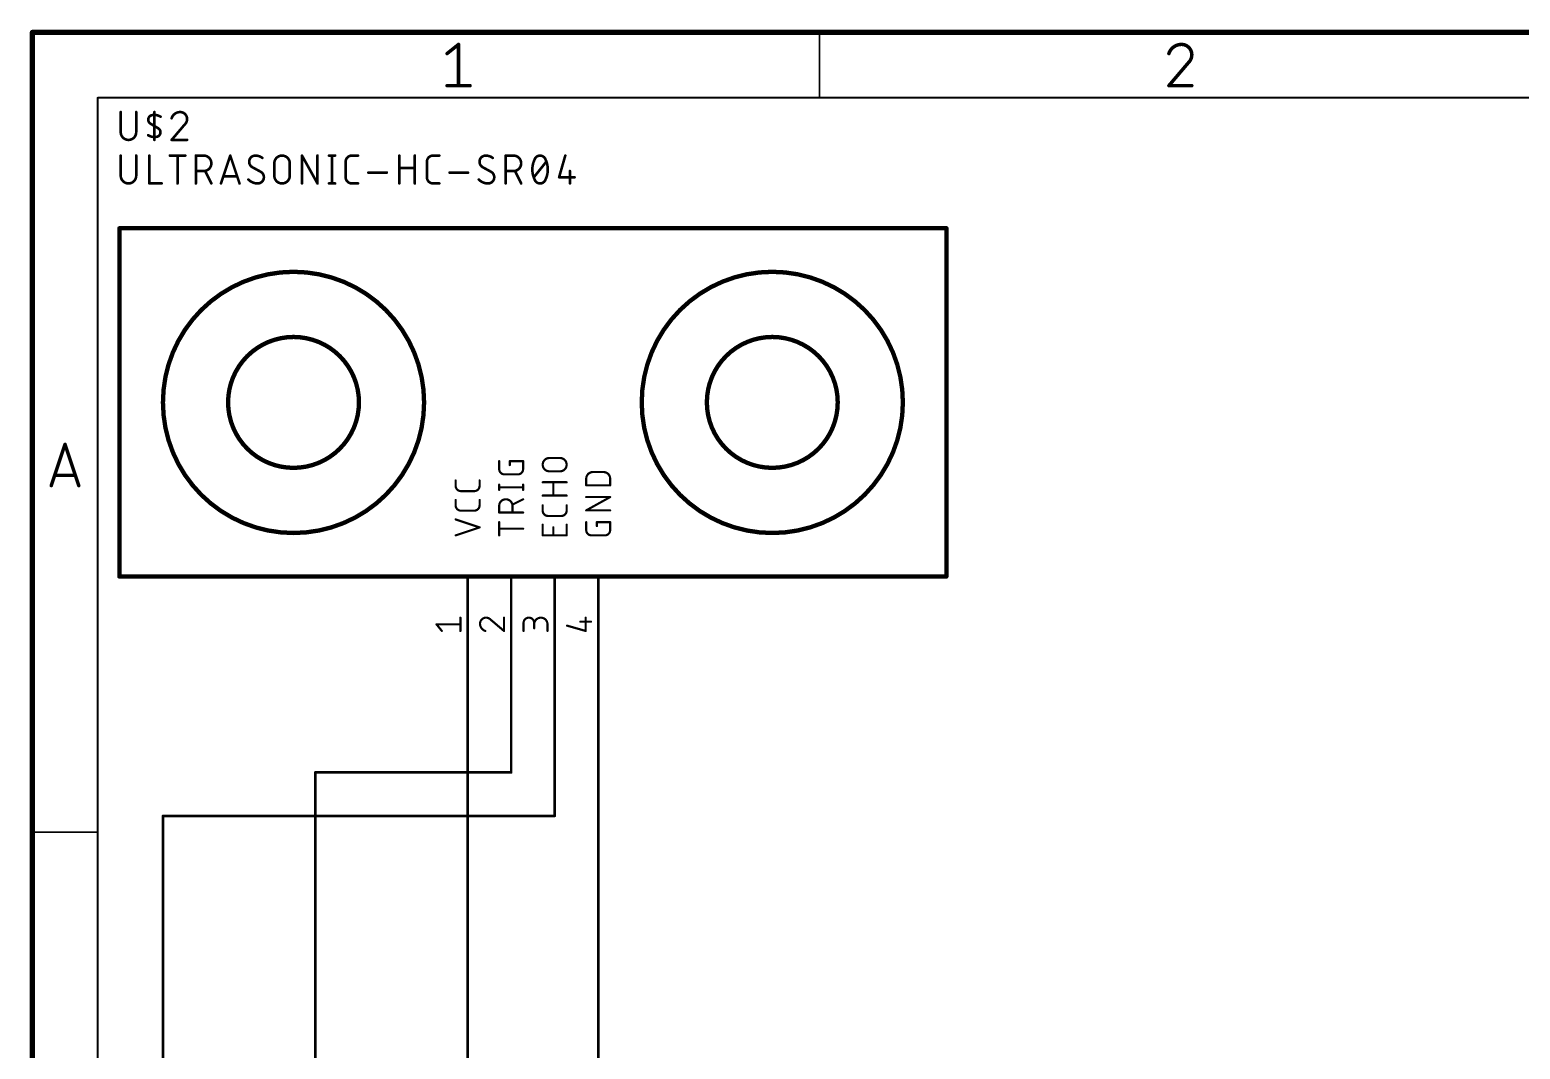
# Model space of a CAD drawing. Extents: x -165 to 95, y -26 to 154.
# Drawn here: x -165.2 to -78.3, y 94.3 to 153.8 of the extents above; entities that cross this region are included whole.
import ezdxf

# ---------------------------------------------------------------- set-up
doc = ezdxf.new("R2010")
doc.units = 0
for name, color, linetype in [('91', 94, 'CONTINUOUS'), ('94', 14, 'CONTINUOUS'), ('95', 250, 'CONTINUOUS')]:
    doc.layers.add(name, color=color, linetype=linetype)

msp = doc.modelspace()

# ---------------------------------------------------------------- linework, layer by layer
at = {"layer": '91', "const_width": 0.1524}
for points in [[(-139.7, 116.84), (-139.7, 92.71)], [(-137.16, 110.49), (-137.16, 116.84)], [(-134.62, 116.84), (-134.62, 107.95)], [(-132.08, 116.84), (-132.08, 81.28)], [(-148.59, 38.1), (-148.59, 110.49)], [(-148.59, 110.49), (-137.16, 110.49)], [(-134.62, 107.95), (-157.48, 107.95)], [(-157.48, 107.95), (-157.48, 35.56)]]:
    msp.add_lwpolyline(points, dxfattribs=at)
at = {"layer": '91', "const_width": 0.0762}
for points in [[(-139.6619, 116.84, 1), (-139.7381, 116.84)], [(-137.1219, 116.84, 1), (-137.1981, 116.84)], [(-134.5819, 116.84, 1), (-134.6581, 116.84)], [(-132.0419, 116.84, 1), (-132.1181, 116.84)], [(-148.5519, 110.49, 1), (-148.6281, 110.49)], [(-148.59, 110.5281, 1), (-148.59, 110.4519)], [(-137.1981, 110.49, 1), (-137.1219, 110.49)], [(-137.16, 110.4519, 1), (-137.16, 110.5281)], [(-157.48, 107.9881, 1), (-157.48, 107.9119)], [(-157.4419, 107.95, 1), (-157.5181, 107.95)], [(-134.6581, 107.95, 1), (-134.5819, 107.95)], [(-134.62, 107.9119, 1), (-134.62, 107.9881)]]:
    msp.add_lwpolyline(points, format="xyb", dxfattribs=at)
at = {"layer": '94'}
for points, const_width in [([(-165.1, 153.67), (-165.1, -25.4)], 0.3), ([(95.25, 153.67), (-165.1, 153.67)], 0.3), ([(-119.1683, 153.67), (-119.1683, 149.86)], 0.1), ([(-140.8977, 152.4336), (-140.2292, 152.9684)], 0.2032), ([(-140.2292, 152.9684), (-140.2292, 150.5616)], 0.2032), ([(-97.6395, 151.8987), (-98.7761, 150.5616)], 0.2032), ([(-140.8977, 150.5616), (-139.5606, 150.5616)], 0.2032), ([(-98.7761, 150.5616), (-97.4389, 150.5616)], 0.2032), ([(-161.29, 149.86), (-161.29, -21.59)], 0.1), ([(91.44, 149.86), (-161.29, 149.86)], 0.1), ([(-160.02, 121.92), (-160.02, 142.24)], 0.254), ([(-160.02, 142.24), (-111.76, 142.24)], 0.254), ([(-111.76, 142.24), (-111.76, 121.92)], 0.254), ([(-163.9973, 127.2254), (-163.195, 129.6321)], 0.2032), ([(-163.195, 129.6321), (-162.3927, 127.2254)], 0.2032), ([(-162.5933, 127.827), (-163.7967, 127.827)], 0.2032), ([(-111.76, 121.92), (-160.02, 121.92)], 0.254), ([(-139.7, 116.84), (-139.7, 121.92)], 0.1524), ([(-137.16, 116.84), (-137.16, 121.92)], 0.1524), ([(-134.62, 116.84), (-134.62, 121.92)], 0.1524), ([(-132.08, 116.84), (-132.08, 121.92)], 0.1524), ([(-165.1, 106.9975), (-161.29, 106.9975)], 0.1)]:
    msp.add_lwpolyline(points, dxfattribs=dict(at, const_width=const_width))
for points, const_width in [([(-165.025, 153.67, 1), (-165.175, 153.67)], 0.15), ([(-165.1, 153.745, 1), (-165.1, 153.595)], 0.15), ([(-119.1433, 153.67, 1), (-119.1933, 153.67)], 0.05), ([(-140.9295, 152.4732, 1), (-140.866, 152.3939)], 0.1016), ([(-140.1784, 152.9684, 1), (-140.28, 152.9684)], 0.1016), ([(-140.1974, 152.9287, 1), (-140.2609, 153.0081)], 0.1016), ([(-98.0406, 152.9684, 0.3252), (-98.7761, 152.4336)], 0.2032), ([(-98.8244, 152.4492, 1), (-98.7277, 152.4179)], 0.1016), ([(-97.4389, 152.3667, 0.4142), (-98.0406, 152.9684)], 0.2032), ([(-98.0406, 153.0192, 1), (-98.0406, 152.9176)], 0.1016), ([(-98.0406, 152.9176, 1), (-98.0406, 153.0192)], 0.1016), ([(-97.6395, 151.8987, 0.2053), (-97.4389, 152.3667)], 0.2032), ([(-97.3881, 152.3667, 1), (-97.4897, 152.3667)], 0.1016), ([(-97.4897, 152.3667, 1), (-97.3881, 152.3667)], 0.1016), ([(-97.6745, 151.9355, 1), (-97.6045, 151.8619)], 0.1016), ([(-97.6008, 151.8658, 1), (-97.6782, 151.9316)], 0.1016), ([(-140.8977, 150.6124, 1), (-140.8977, 150.5108)], 0.1016), ([(-140.28, 150.5616, 1), (-140.1784, 150.5616)], 0.1016), ([(-139.5606, 150.5108, 1), (-139.5606, 150.6124)], 0.1016), ([(-98.7761, 150.6124, 1), (-98.7761, 150.5108)], 0.1016), ([(-98.8148, 150.5945, 1), (-98.7373, 150.5287)], 0.1016), ([(-97.4389, 150.5108, 1), (-97.4389, 150.6124)], 0.1016), ([(-161.265, 149.86, 1), (-161.315, 149.86)], 0.05), ([(-161.29, 149.885, 1), (-161.29, 149.835)], 0.05), ([(-119.1933, 149.86, 1), (-119.1433, 149.86)], 0.05), ([(-159.9565, 142.24, 1), (-160.0835, 142.24)], 0.127), ([(-160.02, 142.3035, 1), (-160.02, 142.1765)], 0.127), ([(-111.6965, 142.24, 1), (-111.8235, 142.24)], 0.127), ([(-111.76, 142.1765, 1), (-111.76, 142.3035)], 0.127), ([(-149.86, 124.46, 1), (-149.86, 139.7, 1), (-149.86, 124.46)], 0.254), ([(-121.92, 124.46, 1), (-121.92, 139.7, 1), (-121.92, 124.46)], 0.254), ([(-149.86, 128.2615, 1), (-149.86, 135.8985, 1), (-149.86, 128.2615)], 0.254), ([(-121.92, 128.2615, 1), (-121.92, 135.8985, 1), (-121.92, 128.2615)], 0.254), ([(-163.1468, 129.6482, 1), (-163.2432, 129.6161)], 0.1016), ([(-163.1468, 129.6161, 1), (-163.2432, 129.6482)], 0.1016), ([(-163.7967, 127.8778, 1), (-163.7967, 127.7763)], 0.1016), ([(-162.5933, 127.7763, 1), (-162.5933, 127.8778)], 0.1016), ([(-164.0455, 127.2414, 1), (-163.9491, 127.2093)], 0.1016), ([(-162.4409, 127.2093, 1), (-162.3445, 127.2414)], 0.1016), ([(-160.02, 121.9835, 1), (-160.02, 121.8565)], 0.127), ([(-160.0835, 121.92, 1), (-159.9565, 121.92)], 0.127), ([(-139.6619, 121.92, 1), (-139.7381, 121.92)], 0.0762), ([(-137.1219, 121.92, 1), (-137.1981, 121.92)], 0.0762), ([(-134.5819, 121.92, 1), (-134.6581, 121.92)], 0.0762), ([(-132.0419, 121.92, 1), (-132.1181, 121.92)], 0.0762), ([(-111.8235, 121.92, 1), (-111.6965, 121.92)], 0.127), ([(-111.76, 121.8565, 1), (-111.76, 121.9835)], 0.127), ([(-139.7381, 116.84, 1), (-139.6619, 116.84)], 0.0762), ([(-137.1981, 116.84, 1), (-137.1219, 116.84)], 0.0762), ([(-134.6581, 116.84, 1), (-134.5819, 116.84)], 0.0762), ([(-132.1181, 116.84, 1), (-132.0419, 116.84)], 0.0762), ([(-165.1, 107.0225, 1), (-165.1, 106.9725)], 0.05), ([(-161.29, 106.9725, 1), (-161.29, 107.0225)], 0.05)]:
    msp.add_lwpolyline(points, format="xyb", dxfattribs=dict(at, const_width=const_width))
at = {"layer": '95'}
for points, const_width in [([(-159.9438, 149.0218), (-159.9438, 147.8478)], 0.1524), ([(-159.0407, 147.8478), (-159.0407, 149.0218)], 0.1524), ([(-157.9812, 147.3962), (-157.9812, 149.0218)], 0.1524), ([(-157.9812, 148.209), (-158.207, 148.3445)], 0.1524), ([(-157.9812, 148.209), (-157.7554, 148.0735)], 0.1524), ([(-156.2062, 148.2993), (-156.9739, 147.3962)], 0.1524), ([(-156.9739, 147.3962), (-156.0708, 147.3962)], 0.1524), ([(-159.9438, 146.4818), (-159.9438, 145.3078)], 0.1524), ([(-159.0407, 145.3078), (-159.0407, 146.4818)], 0.1524), ([(-158.2735, 146.4818), (-158.2735, 144.8562)], 0.1524), ([(-157.0781, 146.4818), (-156.175, 146.4818)], 0.1524), ([(-156.6265, 144.8562), (-156.6265, 146.4818)], 0.1524), ([(-155.5579, 144.8562), (-155.5579, 146.4818)], 0.1524), ([(-155.5579, 146.4818), (-155.1063, 146.4818)], 0.1524), ([(-154.0942, 144.8562), (-153.5524, 146.4818)], 0.1524), ([(-153.5524, 146.4818), (-153.0105, 144.8562)], 0.1524), ([(-149.3667, 144.8562), (-149.3667, 146.4818)], 0.1524), ([(-149.3667, 146.4818), (-148.4635, 144.8562)], 0.1524), ([(-148.4635, 144.8562), (-148.4635, 146.4818)], 0.1524), ([(-147.7931, 146.4818), (-147.4319, 146.4818)], 0.1524), ([(-147.6125, 146.4818), (-147.6125, 144.8562)], 0.1524), ([(-146.8175, 145.2174), (-146.8175, 146.1206)], 0.1524), ([(-146.4563, 146.4818), (-146.095, 146.4818)], 0.1524), ([(-143.6873, 144.8562), (-143.6873, 146.4818)], 0.1524), ([(-142.7842, 146.4818), (-142.7842, 144.8562)], 0.1524), ([(-142.076, 145.2174), (-142.076, 146.1206)], 0.1524), ([(-141.7148, 146.4818), (-141.3536, 146.4818)], 0.1524), ([(-137.4778, 144.8562), (-137.4778, 146.4818)], 0.1524), ([(-137.4778, 146.4818), (-137.0262, 146.4818)], 0.1524), ([(-135.8335, 145.2174), (-135.111, 146.1206)], 0.1524), ([(-133.9994, 146.4818), (-134.3607, 145.2174)], 0.1524), ([(-155.1063, 145.5787), (-155.5579, 145.5787)], 0.1524), ([(-154.6548, 144.8562), (-155.016, 145.5787)], 0.1524), ([(-153.146, 145.2626), (-153.9588, 145.2626)], 0.1524), ([(-151.7704, 145.5335), (-152.2671, 145.8045)], 0.1524), ([(-150.9819, 145.3078), (-150.9819, 146.0302)], 0.1524), ([(-150.0788, 146.0302), (-150.0788, 145.3078)], 0.1524), ([(-145.4971, 145.4884), (-144.4133, 145.4884)], 0.1524), ([(-143.6873, 145.7593), (-142.7842, 145.7593)], 0.1524), ([(-140.7556, 145.4884), (-139.6719, 145.4884)], 0.1524), ([(-138.3276, 145.5335), (-138.8243, 145.8045)], 0.1524), ([(-137.0262, 145.5787), (-137.4778, 145.5787)], 0.1524), ([(-136.5747, 144.8562), (-136.9359, 145.5787)], 0.1524), ([(-134.3607, 145.2174), (-133.4576, 145.2174)], 0.1524), ([(-133.7285, 145.5787), (-133.7285, 144.8562)], 0.1524), ([(-158.2735, 144.8562), (-157.551, 144.8562)], 0.1524), ([(-147.7931, 144.8562), (-147.4319, 144.8562)], 0.1524), ([(-146.095, 144.8562), (-146.4563, 144.8562)], 0.1524), ([(-141.3536, 144.8562), (-141.7148, 144.8562)], 0.1524), ([(-134.9304, 128.8352), (-134.3096, 128.8352)], 0.127), ([(-137.8585, 128.1898), (-137.8585, 128.6554)], 0.127), ([(-136.7719, 127.8793), (-137.5481, 127.8793)], 0.127), ([(-137.2376, 128.4226), (-137.2376, 128.6554)], 0.127), ([(-137.2376, 128.6554), (-136.4615, 128.6554)], 0.127), ([(-136.4615, 128.6554), (-136.4615, 128.1898)], 0.127), ([(-134.3096, 128.0591), (-134.9304, 128.0591)], 0.127), ([(-132.3904, 128.0166), (-131.7696, 128.0166)], 0.127), ([(-140.3985, 127.2139), (-140.3985, 127.5244)], 0.127), ([(-139.0015, 127.5244), (-139.0015, 127.2139)], 0.127), ([(-137.8585, 126.9714), (-137.8585, 127.2819)], 0.127), ([(-137.8585, 127.1267), (-136.4615, 127.1267)], 0.127), ([(-136.4615, 126.9714), (-136.4615, 127.2819)], 0.127), ([(-135.3185, 127.4207), (-133.9215, 127.4207)], 0.127), ([(-134.6976, 126.6446), (-134.6976, 127.4207)], 0.127), ([(-132.7785, 127.2405), (-132.7785, 127.6286)], 0.127), ([(-131.3815, 127.2405), (-132.7785, 127.2405)], 0.127), ([(-131.3815, 127.6286), (-131.3815, 127.2405)], 0.127), ([(-140.3985, 126.0732), (-140.3985, 126.3836)], 0.127), ([(-139.3119, 126.9035), (-140.0881, 126.9035)], 0.127), ([(-139.0015, 126.3836), (-139.0015, 126.0732)], 0.127), ([(-136.4615, 126.4285), (-137.0824, 126.1181)], 0.127), ([(-133.9215, 126.6446), (-135.3185, 126.6446)], 0.127), ([(-135.3185, 125.7647), (-135.3185, 126.0752)], 0.127), ([(-133.9215, 126.0752), (-133.9215, 125.7647)], 0.127), ([(-132.7785, 125.7804), (-131.3815, 126.5565)], 0.127), ([(-131.3815, 126.5565), (-132.7785, 126.5565)], 0.127), ([(-139.0015, 124.786), (-140.3985, 125.2516)], 0.127), ([(-139.3119, 125.7628), (-140.0881, 125.7628)], 0.127), ([(-137.8585, 125.6524), (-137.8585, 126.0405)], 0.127), ([(-136.4615, 125.6524), (-137.8585, 125.6524)], 0.127), ([(-137.0824, 126.0405), (-137.0824, 125.6524)], 0.127), ([(-134.2319, 125.4543), (-135.0081, 125.4543)], 0.127), ([(-131.3815, 125.7804), (-132.7785, 125.7804)], 0.127), ([(-140.3985, 124.3203), (-139.0015, 124.786)], 0.127), ([(-137.8585, 124.3203), (-137.8585, 125.0964)], 0.127), ([(-136.4615, 124.7084), (-137.8585, 124.7084)], 0.127), ([(-135.3185, 124.3203), (-135.3185, 124.9412)], 0.127), ([(-133.9215, 124.3203), (-135.3185, 124.3203)], 0.127), ([(-134.6976, 124.3203), (-134.6976, 124.786)], 0.127), ([(-133.9215, 124.9412), (-133.9215, 124.3203)], 0.127), ([(-132.7785, 124.6307), (-132.7785, 125.0964)], 0.127), ([(-131.6919, 124.3203), (-132.4681, 124.3203)], 0.127), ([(-132.1576, 124.8636), (-132.1576, 125.0964)], 0.127), ([(-132.1576, 125.0964), (-131.3815, 125.0964)], 0.127), ([(-131.3815, 125.0964), (-131.3815, 124.6307)], 0.127), ([(-141.2057, 118.7436), (-141.5161, 119.1316)], 0.127), ([(-141.5161, 119.1316), (-140.1191, 119.1316)], 0.127), ([(-140.1191, 118.7436), (-140.1191, 119.5197)], 0.127), ([(-138.3552, 119.4033), (-137.5791, 118.7436)], 0.127), ([(-137.5791, 118.7436), (-137.5791, 119.5197)], 0.127), ([(-136.4361, 118.7436), (-136.4361, 119.2093)], 0.127), ([(-135.8152, 119.2093), (-135.8152, 118.8988)], 0.127), ([(-135.0391, 118.7436), (-135.0391, 119.1316)], 0.127), ([(-133.12, 119.2869), (-132.4991, 119.2869)], 0.127), ([(-132.8095, 118.7436), (-132.8095, 119.5197)], 0.127), ([(-133.8961, 119.054), (-132.8095, 118.7436)], 0.127)]:
    msp.add_lwpolyline(points, dxfattribs=dict(at, const_width=const_width))
for points, const_width in [([(-159.9057, 149.0218, 1), (-159.9819, 149.0218)], 0.0762), ([(-159.0026, 149.0218, 1), (-159.0788, 149.0218)], 0.0762), ([(-158.1167, 148.8412, 0.6917), (-158.207, 148.3445)], 0.1524), ([(-157.62, 148.7509, 0.1823), (-158.1167, 148.8412)], 0.1524), ([(-158.1235, 148.8787, 1), (-158.1098, 148.8037)], 0.0762), ([(-158.1098, 148.8037, 1), (-158.1235, 148.8787)], 0.0762), ([(-157.9431, 149.0218, 1), (-158.0193, 149.0218)], 0.0762), ([(-157.6396, 148.7182, 1), (-157.6004, 148.7835)], 0.0762), ([(-156.4772, 149.0218, 0.3252), (-156.9739, 148.6606)], 0.1524), ([(-156.0708, 148.6154, 0.4142), (-156.4772, 149.0218)], 0.1524), ([(-156.4772, 149.0599, 1), (-156.4772, 148.9837)], 0.0762), ([(-156.4772, 148.9837, 1), (-156.4772, 149.0599)], 0.0762), ([(-159.9438, 147.8478, 1), (-159.0407, 147.8478)], 0.1524), ([(-159.9057, 147.8478, 1), (-159.9819, 147.8478)], 0.0762), ([(-159.9819, 147.8478, 1), (-159.9057, 147.8478)], 0.0762), ([(-159.0026, 147.8478, 1), (-159.0788, 147.8478)], 0.0762), ([(-159.0788, 147.8478, 1), (-159.0026, 147.8478)], 0.0762), ([(-158.1874, 148.3771, 1), (-158.2266, 148.3118)], 0.0762), ([(-158.2266, 148.3118, 1), (-158.1874, 148.3771)], 0.0762), ([(-157.9616, 148.2417, 1), (-158.0008, 148.1763)], 0.0762), ([(-158.0008, 148.1763, 1), (-157.9616, 148.2417)], 0.0762), ([(-157.8458, 147.5768, 0.6917), (-157.7554, 148.0735)], 0.1524), ([(-157.7358, 148.1062, 1), (-157.775, 148.0409)], 0.0762), ([(-157.775, 148.0409, 1), (-157.7358, 148.1062)], 0.0762), ([(-157.0101, 148.6723, 1), (-156.9376, 148.6488)], 0.0762), ([(-156.2062, 148.2993, 0.2053), (-156.0708, 148.6154)], 0.1524), ([(-156.2325, 148.3269, 1), (-156.1799, 148.2717)], 0.0762), ([(-156.1772, 148.2746, 1), (-156.2353, 148.324)], 0.0762), ([(-156.0327, 148.6154, 1), (-156.1089, 148.6154)], 0.0762), ([(-156.1089, 148.6154, 1), (-156.0327, 148.6154)], 0.0762), ([(-158.3425, 147.6671, 0.1823), (-157.8458, 147.5768)], 0.1524), ([(-158.3229, 147.6998, 1), (-158.3621, 147.6345)], 0.0762), ([(-158.0193, 147.3962, 1), (-157.9431, 147.3962)], 0.0762), ([(-157.8526, 147.6143, 1), (-157.8389, 147.5393)], 0.0762), ([(-157.8389, 147.5393, 1), (-157.8526, 147.6143)], 0.0762), ([(-156.9739, 147.4343, 1), (-156.9739, 147.3581)], 0.0762), ([(-157.0029, 147.4209, 1), (-156.9448, 147.3715)], 0.0762), ([(-156.0708, 147.3581, 1), (-156.0708, 147.4343)], 0.0762), ([(-159.9057, 146.4818, 1), (-159.9819, 146.4818)], 0.0762), ([(-159.0026, 146.4818, 1), (-159.0788, 146.4818)], 0.0762), ([(-158.2354, 146.4818, 1), (-158.3116, 146.4818)], 0.0762), ([(-157.0781, 146.5199, 1), (-157.0781, 146.4437)], 0.0762), ([(-156.5884, 146.4818, 1), (-156.6646, 146.4818)], 0.0762), ([(-156.175, 146.4437, 1), (-156.175, 146.5199)], 0.0762), ([(-155.5198, 146.4818, 1), (-155.596, 146.4818)], 0.0762), ([(-155.5579, 146.5199, 1), (-155.5579, 146.4437)], 0.0762), ([(-155.1063, 145.5787, 1), (-155.1063, 146.4818)], 0.1524), ([(-155.1063, 146.5199, 1), (-155.1063, 146.4437)], 0.0762), ([(-155.1063, 146.4437, 1), (-155.1063, 146.5199)], 0.0762), ([(-153.5162, 146.4938, 1), (-153.5885, 146.4698)], 0.0762), ([(-153.5162, 146.4698, 1), (-153.5885, 146.4938)], 0.0762), ([(-152.0865, 146.4818, 0.4142), (-152.4478, 146.1206)], 0.1524), ([(-152.4478, 146.1206, 0.2656), (-152.2671, 145.8045)], 0.1524), ([(-152.4097, 146.1206, 1), (-152.4859, 146.1206)], 0.0762), ([(-152.4859, 146.1206, 1), (-152.4097, 146.1206)], 0.0762), ([(-151.6801, 146.3463, 0.1623), (-152.0865, 146.4818)], 0.1524), ([(-152.0865, 146.5199, 1), (-152.0865, 146.4437)], 0.0762), ([(-152.0865, 146.4437, 1), (-152.0865, 146.5199)], 0.0762), ([(-151.703, 146.3159, 1), (-151.6572, 146.3768)], 0.0762), ([(-150.0788, 146.0302, 1), (-150.9819, 146.0302)], 0.1524), ([(-149.3286, 146.4818, 1), (-149.4048, 146.4818)], 0.0762), ([(-149.3334, 146.5003, 1), (-149.4, 146.4633)], 0.0762), ([(-148.4255, 146.4818, 1), (-148.5016, 146.4818)], 0.0762), ([(-147.7931, 146.5199, 1), (-147.7931, 146.4437)], 0.0762), ([(-147.5744, 146.4818, 1), (-147.6506, 146.4818)], 0.0762), ([(-147.4319, 146.4437, 1), (-147.4319, 146.5199)], 0.0762), ([(-146.4563, 146.4818, 0.4142), (-146.8175, 146.1206)], 0.1524), ([(-146.7794, 146.1206, 1), (-146.8556, 146.1206)], 0.0762), ([(-146.8556, 146.1206, 1), (-146.7794, 146.1206)], 0.0762), ([(-146.4563, 146.5199, 1), (-146.4563, 146.4437)], 0.0762), ([(-146.4563, 146.4437, 1), (-146.4563, 146.5199)], 0.0762), ([(-146.095, 146.4437, 1), (-146.095, 146.5199)], 0.0762), ([(-143.6492, 146.4818, 1), (-143.7254, 146.4818)], 0.0762), ([(-142.7461, 146.4818, 1), (-142.8223, 146.4818)], 0.0762), ([(-141.7148, 146.4818, 0.4142), (-142.076, 146.1206)], 0.1524), ([(-142.0379, 146.1206, 1), (-142.1141, 146.1206)], 0.0762), ([(-142.1141, 146.1206, 1), (-142.0379, 146.1206)], 0.0762), ([(-141.7148, 146.5199, 1), (-141.7148, 146.4437)], 0.0762), ([(-141.7148, 146.4437, 1), (-141.7148, 146.5199)], 0.0762), ([(-141.3536, 146.4437, 1), (-141.3536, 146.5199)], 0.0762), ([(-138.6437, 146.4818, 0.4142), (-139.0049, 146.1206)], 0.1524), ([(-139.0049, 146.1206, 0.2656), (-138.8243, 145.8045)], 0.1524), ([(-138.9668, 146.1206, 1), (-139.043, 146.1206)], 0.0762), ([(-139.043, 146.1206, 1), (-138.9668, 146.1206)], 0.0762), ([(-138.2373, 146.3463, 0.1623), (-138.6437, 146.4818)], 0.1524), ([(-138.6437, 146.5199, 1), (-138.6437, 146.4437)], 0.0762), ([(-138.6437, 146.4437, 1), (-138.6437, 146.5199)], 0.0762), ([(-138.2601, 146.3159, 1), (-138.2144, 146.3768)], 0.0762), ([(-137.4397, 146.4818, 1), (-137.5159, 146.4818)], 0.0762), ([(-137.4778, 146.5199, 1), (-137.4778, 146.4437)], 0.0762), ([(-137.0262, 145.5787, 1), (-137.0262, 146.4818)], 0.1524), ([(-137.0262, 146.5199, 1), (-137.0262, 146.4437)], 0.0762), ([(-137.0262, 146.4437, 1), (-137.0262, 146.5199)], 0.0762), ([(-135.7883, 146.256, 0.1139), (-135.9238, 145.669)], 0.1524), ([(-135.8244, 146.2684, 1), (-135.7523, 146.2437)], 0.0762), ([(-135.4723, 146.4818, 0.3205), (-135.7883, 146.256)], 0.1524), ([(-135.7541, 146.2393, 1), (-135.8226, 146.2727)], 0.0762), ([(-135.1562, 146.256, 0.3205), (-135.4723, 146.4818)], 0.1524), ([(-135.4723, 146.5199, 1), (-135.4723, 146.4437)], 0.0762), ([(-135.4723, 146.4437, 1), (-135.4723, 146.5199)], 0.0762), ([(-135.0207, 145.669, 0.1139), (-135.1562, 146.256)], 0.1524), ([(-135.1219, 146.2727, 1), (-135.1904, 146.2393)], 0.0762), ([(-135.1922, 146.2437, 1), (-135.1201, 146.2684)], 0.0762), ([(-135.0813, 146.0968, 1), (-135.1408, 146.1444)], 0.0762), ([(-133.9628, 146.4713, 1), (-134.0361, 146.4923)], 0.0762), ([(-159.9438, 145.3078, 1), (-159.0407, 145.3078)], 0.1524), ([(-159.9057, 145.3078, 1), (-159.9819, 145.3078)], 0.0762), ([(-159.9819, 145.3078, 1), (-159.9057, 145.3078)], 0.0762), ([(-159.0026, 145.3078, 1), (-159.0788, 145.3078)], 0.0762), ([(-159.0788, 145.3078, 1), (-159.0026, 145.3078)], 0.0762), ([(-155.5579, 145.6168, 1), (-155.5579, 145.5406)], 0.0762), ([(-155.1063, 145.6168, 1), (-155.1063, 145.5406)], 0.0762), ([(-155.1063, 145.5406, 1), (-155.1063, 145.6168)], 0.0762), ([(-154.982, 145.5957, 1), (-155.0501, 145.5616)], 0.0762), ([(-153.9588, 145.3007, 1), (-153.9588, 145.2245)], 0.0762), ([(-153.146, 145.2245, 1), (-153.146, 145.3007)], 0.0762), ([(-152.2489, 145.8379, 1), (-152.2854, 145.771)], 0.0762), ([(-152.2865, 145.7716, 1), (-152.2478, 145.8373)], 0.0762), ([(-151.951, 144.8562, 0.4142), (-151.5898, 145.2174)], 0.1524), ([(-151.7511, 145.5664, 1), (-151.7898, 145.5007)], 0.0762), ([(-151.5898, 145.2174, 0.2656), (-151.7704, 145.5335)], 0.1524), ([(-151.7887, 145.5001, 1), (-151.7522, 145.567)], 0.0762), ([(-151.5517, 145.2174, 1), (-151.6279, 145.2174)], 0.0762), ([(-151.6279, 145.2174, 1), (-151.5517, 145.2174)], 0.0762), ([(-150.9438, 146.0302, 1), (-151.02, 146.0302)], 0.0762), ([(-151.02, 146.0302, 1), (-150.9438, 146.0302)], 0.0762), ([(-150.9819, 145.3078, 1), (-150.0788, 145.3078)], 0.1524), ([(-150.9438, 145.3078, 1), (-151.02, 145.3078)], 0.0762), ([(-151.02, 145.3078, 1), (-150.9438, 145.3078)], 0.0762), ([(-150.0407, 146.0302, 1), (-150.1169, 146.0302)], 0.0762), ([(-150.1169, 146.0302, 1), (-150.0407, 146.0302)], 0.0762), ([(-150.0407, 145.3078, 1), (-150.1169, 145.3078)], 0.0762), ([(-150.1169, 145.3078, 1), (-150.0407, 145.3078)], 0.0762), ([(-146.8175, 145.2174, 0.4142), (-146.4563, 144.8562)], 0.1524), ([(-146.7794, 145.2174, 1), (-146.8556, 145.2174)], 0.0762), ([(-146.8556, 145.2174, 1), (-146.7794, 145.2174)], 0.0762), ([(-145.4971, 145.5265, 1), (-145.4971, 145.4503)], 0.0762), ([(-144.4133, 145.4503, 1), (-144.4133, 145.5265)], 0.0762), ([(-143.6873, 145.7974, 1), (-143.6873, 145.7212)], 0.0762), ([(-142.7842, 145.7212, 1), (-142.7842, 145.7974)], 0.0762), ([(-142.076, 145.2174, 0.4142), (-141.7148, 144.8562)], 0.1524), ([(-142.0379, 145.2174, 1), (-142.1141, 145.2174)], 0.0762), ([(-142.1141, 145.2174, 1), (-142.0379, 145.2174)], 0.0762), ([(-140.7556, 145.5265, 1), (-140.7556, 145.4503)], 0.0762), ([(-139.6719, 145.4503, 1), (-139.6719, 145.5265)], 0.0762), ([(-138.806, 145.8379, 1), (-138.8425, 145.771)], 0.0762), ([(-138.8436, 145.7716, 1), (-138.8049, 145.8373)], 0.0762), ([(-138.5082, 144.8562, 0.4142), (-138.1469, 145.2174)], 0.1524), ([(-138.3082, 145.5664, 1), (-138.3469, 145.5007)], 0.0762), ([(-138.1469, 145.2174, 0.2656), (-138.3276, 145.5335)], 0.1524), ([(-138.3458, 145.5001, 1), (-138.3093, 145.567)], 0.0762), ([(-138.1088, 145.2174, 1), (-138.185, 145.2174)], 0.0762), ([(-138.185, 145.2174, 1), (-138.1088, 145.2174)], 0.0762), ([(-137.4778, 145.6168, 1), (-137.4778, 145.5406)], 0.0762), ([(-137.0262, 145.6168, 1), (-137.0262, 145.5406)], 0.0762), ([(-137.0262, 145.5406, 1), (-137.0262, 145.6168)], 0.0762), ([(-136.9018, 145.5957, 1), (-136.97, 145.5616)], 0.0762), ([(-135.9238, 145.669, 0.1139), (-135.7883, 145.082)], 0.1524), ([(-135.8857, 145.669, 1), (-135.9619, 145.669)], 0.0762), ([(-135.9619, 145.669, 1), (-135.8857, 145.669)], 0.0762), ([(-135.8633, 145.2412, 1), (-135.8037, 145.1936)], 0.0762), ([(-135.1562, 145.082, 0.1139), (-135.0207, 145.669)], 0.1524), ([(-134.9826, 145.669, 1), (-135.0588, 145.669)], 0.0762), ([(-135.0588, 145.669, 1), (-134.9826, 145.669)], 0.0762), ([(-134.3607, 145.2555, 1), (-134.3607, 145.1793)], 0.0762), ([(-134.3973, 145.2279, 1), (-134.3241, 145.207)], 0.0762), ([(-133.6904, 145.5787, 1), (-133.7666, 145.5787)], 0.0762), ([(-133.4576, 145.1793, 1), (-133.4576, 145.2555)], 0.0762), ([(-158.2735, 144.8943, 1), (-158.2735, 144.8181)], 0.0762), ([(-158.3116, 144.8562, 1), (-158.2354, 144.8562)], 0.0762), ([(-157.551, 144.8181, 1), (-157.551, 144.8943)], 0.0762), ([(-156.6646, 144.8562, 1), (-156.5884, 144.8562)], 0.0762), ([(-155.596, 144.8562, 1), (-155.5198, 144.8562)], 0.0762), ([(-154.6889, 144.8392, 1), (-154.6207, 144.8732)], 0.0762), ([(-154.1304, 144.8682, 1), (-154.0581, 144.8442)], 0.0762), ([(-153.0467, 144.8442, 1), (-152.9744, 144.8682)], 0.0762), ([(-152.4659, 145.1088, 1), (-152.52, 145.0551)], 0.0762), ([(-152.4929, 145.082, 0.2), (-151.951, 144.8562)], 0.1524), ([(-151.951, 144.8943, 1), (-151.951, 144.8181)], 0.0762), ([(-151.951, 144.8181, 1), (-151.951, 144.8943)], 0.0762), ([(-149.4048, 144.8562, 1), (-149.3286, 144.8562)], 0.0762), ([(-148.5016, 144.8562, 1), (-148.4255, 144.8562)], 0.0762), ([(-148.4969, 144.8377, 1), (-148.4302, 144.8747)], 0.0762), ([(-147.7931, 144.8943, 1), (-147.7931, 144.8181)], 0.0762), ([(-147.6506, 144.8562, 1), (-147.5744, 144.8562)], 0.0762), ([(-147.4319, 144.8181, 1), (-147.4319, 144.8943)], 0.0762), ([(-146.4563, 144.8943, 1), (-146.4563, 144.8181)], 0.0762), ([(-146.4563, 144.8181, 1), (-146.4563, 144.8943)], 0.0762), ([(-146.095, 144.8181, 1), (-146.095, 144.8943)], 0.0762), ([(-143.7254, 144.8562, 1), (-143.6492, 144.8562)], 0.0762), ([(-142.8223, 144.8562, 1), (-142.7461, 144.8562)], 0.0762), ([(-141.7148, 144.8943, 1), (-141.7148, 144.8181)], 0.0762), ([(-141.7148, 144.8181, 1), (-141.7148, 144.8943)], 0.0762), ([(-141.3536, 144.8181, 1), (-141.3536, 144.8943)], 0.0762), ([(-139.0501, 145.082, 0.2), (-138.5082, 144.8562)], 0.1524), ([(-139.023, 145.1088, 1), (-139.0771, 145.0551)], 0.0762), ([(-138.5082, 144.8943, 1), (-138.5082, 144.8181)], 0.0762), ([(-138.5082, 144.8181, 1), (-138.5082, 144.8943)], 0.0762), ([(-137.5159, 144.8562, 1), (-137.4397, 144.8562)], 0.0762), ([(-136.6087, 144.8392, 1), (-136.5406, 144.8732)], 0.0762), ([(-135.7523, 145.0943, 1), (-135.8244, 145.0696)], 0.0762), ([(-135.7883, 145.082, 0.3205), (-135.4723, 144.8562)], 0.1524), ([(-135.8226, 145.0653, 1), (-135.7541, 145.0987)], 0.0762), ([(-135.4723, 144.8562, 0.3205), (-135.1562, 145.082)], 0.1524), ([(-135.4723, 144.8943, 1), (-135.4723, 144.8181)], 0.0762), ([(-135.4723, 144.8181, 1), (-135.4723, 144.8943)], 0.0762), ([(-135.1904, 145.0987, 1), (-135.1219, 145.0653)], 0.0762), ([(-135.1201, 145.0696, 1), (-135.1922, 145.0943)], 0.0762), ([(-133.7666, 144.8562, 1), (-133.6904, 144.8562)], 0.0762), ([(-134.9304, 128.8352, 1), (-134.9304, 128.0591)], 0.127), ([(-134.9304, 128.8669, 1), (-134.9304, 128.8034)], 0.0635), ([(-134.9304, 128.8034, 1), (-134.9304, 128.8669)], 0.0635), ([(-134.3096, 128.0591, 1), (-134.3096, 128.8352)], 0.127), ([(-134.3096, 128.8669, 1), (-134.3096, 128.8034)], 0.0635), ([(-134.3096, 128.8034, 1), (-134.3096, 128.8669)], 0.0635), ([(-137.8268, 128.6554, 1), (-137.8903, 128.6554)], 0.0635), ([(-137.8585, 128.1898, 0.4142), (-137.5481, 127.8793)], 0.127), ([(-137.8903, 128.1898, 1), (-137.8268, 128.1898)], 0.0635), ([(-137.8268, 128.1898, 1), (-137.8902, 128.1898)], 0.0635), ([(-137.5481, 127.9111, 1), (-137.5481, 127.8476)], 0.0635), ([(-137.5481, 127.8476, 1), (-137.5481, 127.9111)], 0.0635), ([(-137.2059, 128.6554, 1), (-137.2694, 128.6554)], 0.0635), ([(-137.2376, 128.6872, 1), (-137.2376, 128.6237)], 0.0635), ([(-137.2694, 128.4226, 1), (-137.2059, 128.4226)], 0.0635), ([(-136.7719, 127.8793, 0.4142), (-136.4615, 128.1898)], 0.127), ([(-136.7719, 127.9111, 1), (-136.7719, 127.8476)], 0.0635), ([(-136.7719, 127.8476, 1), (-136.7719, 127.9111)], 0.0635), ([(-136.4298, 128.6554, 1), (-136.4932, 128.6554)], 0.0635), ([(-136.4298, 128.1898, 1), (-136.4932, 128.1898)], 0.0635), ([(-136.4932, 128.1898, 1), (-136.4298, 128.1898)], 0.0635), ([(-136.4615, 128.6237, 1), (-136.4615, 128.6872)], 0.0635), ([(-134.9304, 128.0908, 1), (-134.9304, 128.0273)], 0.0635), ([(-134.9304, 128.0273, 1), (-134.9304, 128.0908)], 0.0635), ([(-134.3096, 128.0908, 1), (-134.3096, 128.0273)], 0.0635), ([(-134.3096, 128.0273, 1), (-134.3096, 128.0908)], 0.0635), ([(-132.3904, 128.0166, 0.4142), (-132.7785, 127.6286)], 0.127), ([(-132.3904, 128.0484, 1), (-132.3904, 127.9849)], 0.0635), ([(-132.3904, 127.9849, 1), (-132.3904, 128.0484)], 0.0635), ([(-131.3815, 127.6286, 0.4142), (-131.7696, 128.0166)], 0.127), ([(-131.7696, 128.0484, 1), (-131.7696, 127.9849)], 0.0635), ([(-131.7696, 127.9849, 1), (-131.7696, 128.0484)], 0.0635), ([(-140.3668, 127.5244, 1), (-140.4303, 127.5244)], 0.0635), ([(-140.3985, 127.2139, 0.4142), (-140.0881, 126.9035)], 0.127), ([(-140.3668, 127.2139, 1), (-140.4302, 127.2139)], 0.0635), ([(-140.4303, 127.2139, 1), (-140.3668, 127.2139)], 0.0635), ([(-139.3119, 126.9035, 0.4142), (-139.0015, 127.2139)], 0.127), ([(-138.9698, 127.5244, 1), (-139.0332, 127.5244)], 0.0635), ([(-138.9698, 127.2139, 1), (-139.0332, 127.2139)], 0.0635), ([(-139.0332, 127.2139, 1), (-138.9698, 127.2139)], 0.0635), ([(-137.8268, 127.2819, 1), (-137.8903, 127.2819)], 0.0635), ([(-137.8585, 127.1584, 1), (-137.8585, 127.0949)], 0.0635), ([(-137.8903, 126.9714, 1), (-137.8268, 126.9714)], 0.0635), ([(-136.4298, 127.2819, 1), (-136.4932, 127.2819)], 0.0635), ([(-136.4932, 126.9714, 1), (-136.4298, 126.9714)], 0.0635), ([(-136.4615, 127.0949, 1), (-136.4615, 127.1584)], 0.0635), ([(-135.3185, 127.4525, 1), (-135.3185, 127.389)], 0.0635), ([(-134.6659, 127.4207, 1), (-134.7294, 127.4207)], 0.0635), ([(-133.9215, 127.389, 1), (-133.9215, 127.4525)], 0.0635), ([(-132.7785, 127.2723, 1), (-132.7785, 127.2088)], 0.0635), ([(-132.7468, 127.6286, 1), (-132.8102, 127.6286)], 0.0635), ([(-132.8102, 127.6286, 1), (-132.7468, 127.6286)], 0.0635), ([(-132.8102, 127.2405, 1), (-132.7468, 127.2405)], 0.0635), ([(-131.3498, 127.6286, 1), (-131.4133, 127.6286)], 0.0635), ([(-131.4133, 127.2405, 1), (-131.3498, 127.2405)], 0.0635), ([(-131.4132, 127.6286, 1), (-131.3497, 127.6286)], 0.0635), ([(-131.3815, 127.2088, 1), (-131.3815, 127.2723)], 0.0635), ([(-140.3668, 126.3836, 1), (-140.4303, 126.3836)], 0.0635), ([(-140.3985, 126.0732, 0.4142), (-140.0881, 125.7628)], 0.127), ([(-140.3668, 126.0732, 1), (-140.4302, 126.0732)], 0.0635), ([(-140.0881, 126.9352, 1), (-140.0881, 126.8717)], 0.0635), ([(-140.0881, 126.8717, 1), (-140.0881, 126.9352)], 0.0635), ([(-139.3119, 126.9352, 1), (-139.3119, 126.8717)], 0.0635), ([(-139.3119, 125.7628, 0.4142), (-139.0015, 126.0732)], 0.127), ([(-139.3119, 126.8717, 1), (-139.3119, 126.9352)], 0.0635), ([(-138.9698, 126.3836, 1), (-139.0332, 126.3836)], 0.0635), ([(-138.9698, 126.0732, 1), (-139.0332, 126.0732)], 0.0635), ([(-137.0824, 126.0405, 1), (-137.8585, 126.0405)], 0.127), ([(-137.0966, 126.1465, 1), (-137.0682, 126.0897)], 0.0635), ([(-136.4473, 126.4001, 1), (-136.4757, 126.4569)], 0.0635), ([(-135.3185, 126.6764, 1), (-135.3185, 126.6129)], 0.0635), ([(-135.2868, 126.0752, 1), (-135.3502, 126.0752)], 0.0635), ([(-134.7294, 126.6446, 1), (-134.6659, 126.6446)], 0.0635), ([(-133.8898, 126.0752, 1), (-133.9532, 126.0752)], 0.0635), ([(-133.9215, 126.6129, 1), (-133.9215, 126.6764)], 0.0635), ([(-132.7785, 126.5883, 1), (-132.7785, 126.5248)], 0.0635), ([(-131.3661, 126.5288, 1), (-131.3969, 126.5843)], 0.0635), ([(-131.3815, 126.5248, 1), (-131.3815, 126.5883)], 0.0635), ([(-140.4303, 126.0732, 1), (-140.3668, 126.0732)], 0.0635), ([(-140.3885, 125.2818, 1), (-140.4085, 125.2215)], 0.0635), ([(-140.0881, 125.7945, 1), (-140.0881, 125.731)], 0.0635), ([(-140.0881, 125.731, 1), (-140.0881, 125.7945)], 0.0635), ([(-139.3119, 125.7945, 1), (-139.3119, 125.731)], 0.0635), ([(-139.3119, 125.731, 1), (-139.3119, 125.7945)], 0.0635), ([(-139.0332, 126.0732, 1), (-138.9698, 126.0732)], 0.0635), ([(-137.8268, 126.0405, 1), (-137.8903, 126.0405)], 0.0635), ([(-137.8903, 126.0405, 1), (-137.8268, 126.0405)], 0.0635), ([(-137.8585, 125.6842, 1), (-137.8585, 125.6207)], 0.0635), ([(-137.8903, 125.6524, 1), (-137.8268, 125.6524)], 0.0635), ([(-137.0506, 126.0405, 1), (-137.1141, 126.0405)], 0.0635), ([(-137.1141, 126.0405, 1), (-137.0506, 126.0405)], 0.0635), ([(-137.1141, 125.6524, 1), (-137.0506, 125.6524)], 0.0635), ([(-136.4615, 125.6207, 1), (-136.4615, 125.6842)], 0.0635), ([(-135.3185, 125.7647, 0.4142), (-135.0081, 125.4543)], 0.127), ([(-135.2868, 125.7647, 1), (-135.3502, 125.7647)], 0.0635), ([(-135.3502, 125.7647, 1), (-135.2868, 125.7647)], 0.0635), ([(-135.0081, 125.486, 1), (-135.0081, 125.4225)], 0.0635), ([(-135.0081, 125.4225, 1), (-135.0081, 125.486)], 0.0635), ([(-134.2319, 125.4543, 0.4142), (-133.9215, 125.7647)], 0.127), ([(-134.2319, 125.486, 1), (-134.2319, 125.4225)], 0.0635), ([(-134.2319, 125.4225, 1), (-134.2319, 125.486)], 0.0635), ([(-133.8898, 125.7647, 1), (-133.9532, 125.7647)], 0.0635), ([(-133.9532, 125.7647, 1), (-133.8898, 125.7647)], 0.0635), ([(-132.7785, 125.8122, 1), (-132.7785, 125.7487)], 0.0635), ([(-132.7939, 125.8082, 1), (-132.7631, 125.7527)], 0.0635), ([(-131.3815, 125.7487, 1), (-131.3815, 125.8122)], 0.0635), ([(-140.4085, 124.3504, 1), (-140.3885, 124.2902)], 0.0635), ([(-138.9915, 124.7558, 1), (-139.0115, 124.8161)], 0.0635), ([(-139.0115, 124.7558, 1), (-138.9915, 124.8161)], 0.0635), ([(-137.8268, 125.0964, 1), (-137.8903, 125.0964)], 0.0635), ([(-137.8585, 124.7401, 1), (-137.8585, 124.6766)], 0.0635), ([(-136.4615, 124.6766, 1), (-136.4615, 124.7401)], 0.0635), ([(-135.3185, 124.3521, 1), (-135.3185, 124.2886)], 0.0635), ([(-135.2868, 124.9412, 1), (-135.3502, 124.9412)], 0.0635), ([(-134.6659, 124.786, 1), (-134.7294, 124.786)], 0.0635), ([(-133.8898, 124.9412, 1), (-133.9532, 124.9412)], 0.0635), ([(-133.9215, 124.2886, 1), (-133.9215, 124.3521)], 0.0635), ([(-132.7785, 124.6307, 0.4142), (-132.4681, 124.3203)], 0.127), ([(-132.7468, 125.0964, 1), (-132.8102, 125.0964)], 0.0635), ([(-132.7468, 124.6307, 1), (-132.8102, 124.6307)], 0.0635), ([(-132.8102, 124.6307, 1), (-132.7468, 124.6307)], 0.0635), ([(-132.4681, 124.3521, 1), (-132.4681, 124.2886)], 0.0635), ([(-132.4681, 124.2886, 1), (-132.4681, 124.3521)], 0.0635), ([(-132.1576, 125.1282, 1), (-132.1576, 125.0647)], 0.0635), ([(-132.1259, 125.0964, 1), (-132.1894, 125.0964)], 0.0635), ([(-132.1894, 124.8636, 1), (-132.1259, 124.8636)], 0.0635), ([(-131.6919, 124.3203, 0.4142), (-131.3815, 124.6307)], 0.127), ([(-131.6919, 124.3521, 1), (-131.6919, 124.2886)], 0.0635), ([(-131.6919, 124.2886, 1), (-131.6919, 124.3521)], 0.0635), ([(-131.3498, 125.0964, 1), (-131.4133, 125.0964)], 0.0635), ([(-131.3498, 124.6307, 1), (-131.4133, 124.6307)], 0.0635), ([(-131.4133, 124.6307, 1), (-131.3498, 124.6307)], 0.0635), ([(-131.3815, 125.0647, 1), (-131.3815, 125.1282)], 0.0635), ([(-137.8903, 124.3203, 1), (-137.8268, 124.3203)], 0.0635), ([(-135.3502, 124.3203, 1), (-135.2868, 124.3203)], 0.0635), ([(-134.7294, 124.3203, 1), (-134.6659, 124.3203)], 0.0635), ([(-133.9532, 124.3203, 1), (-133.8898, 124.3203)], 0.0635), ([(-141.4913, 119.1515, 1), (-141.5409, 119.1118)], 0.0635), ([(-141.5161, 119.1634, 1), (-141.5161, 119.0999)], 0.0635), ([(-140.0874, 119.5197, 1), (-140.1508, 119.5197)], 0.0635), ([(-140.1191, 119.0999, 1), (-140.1191, 119.1634)], 0.0635), ([(-138.6269, 119.5197, 0.4142), (-138.9761, 119.1705)], 0.127), ([(-138.9761, 119.1705, 0.3252), (-138.6657, 118.7436)], 0.127), ([(-138.9444, 119.1705, 1), (-139.0078, 119.1704)], 0.0635), ([(-139.0078, 119.1705, 1), (-138.9444, 119.1705)], 0.0635), ([(-138.3552, 119.4033, 0.2053), (-138.6269, 119.5197)], 0.127), ([(-138.6268, 119.5514, 1), (-138.6269, 119.488)], 0.0635), ([(-138.6269, 119.4879, 1), (-138.6269, 119.5515)], 0.0635), ([(-138.3346, 119.4275, 1), (-138.3758, 119.3791)], 0.0635), ([(-138.3782, 119.3814, 1), (-138.3322, 119.4252)], 0.0635), ([(-137.5474, 119.5197, 1), (-137.6108, 119.5197)], 0.0635), ([(-135.8152, 119.2093, 1), (-136.4361, 119.2093)], 0.127), ([(-136.4044, 119.2093, 1), (-136.4678, 119.2093)], 0.0635), ([(-136.4678, 119.2093, 1), (-136.4044, 119.2093)], 0.0635), ([(-135.0391, 119.1316, 1), (-135.8152, 119.1316)], 0.127), ([(-135.7835, 119.2093, 1), (-135.847, 119.2093)], 0.0635), ([(-135.847, 119.2093, 1), (-135.7835, 119.2093)], 0.0635), ([(-135.847, 119.1316, 1), (-135.7835, 119.1316)], 0.0635), ([(-135.0074, 119.1316, 1), (-135.0709, 119.1316)], 0.0635), ([(-135.0709, 119.1316, 1), (-135.0074, 119.1316)], 0.0635), ([(-133.12, 119.3186, 1), (-133.12, 119.2551)], 0.0635), ([(-132.7778, 119.5197, 1), (-132.8413, 119.5197)], 0.0635), ([(-132.4991, 119.2551, 1), (-132.4991, 119.3186)], 0.0635), ([(-141.2304, 118.7238, 1), (-141.1809, 118.7634)], 0.0635), ([(-140.1508, 118.7436, 1), (-140.0874, 118.7436)], 0.0635), ([(-138.6754, 118.7134, 1), (-138.6559, 118.7738)], 0.0635), ([(-137.6108, 118.7436, 1), (-137.5474, 118.7436)], 0.0635), ([(-137.5997, 118.7194, 1), (-137.5585, 118.7678)], 0.0635), ([(-136.4678, 118.7436, 1), (-136.4044, 118.7436)], 0.0635), ([(-135.847, 118.8988, 1), (-135.7835, 118.8988)], 0.0635), ([(-135.0709, 118.7436, 1), (-135.0074, 118.7436)], 0.0635), ([(-133.8874, 119.0846, 1), (-133.9048, 119.0235)], 0.0635), ([(-132.8413, 118.7436, 1), (-132.7778, 118.7436)], 0.0635), ([(-132.8183, 118.7131, 1), (-132.8008, 118.7741)], 0.0635)]:
    msp.add_lwpolyline(points, format="xyb", dxfattribs=dict(at, const_width=const_width))

doc.saveas('drawing.dxf')
